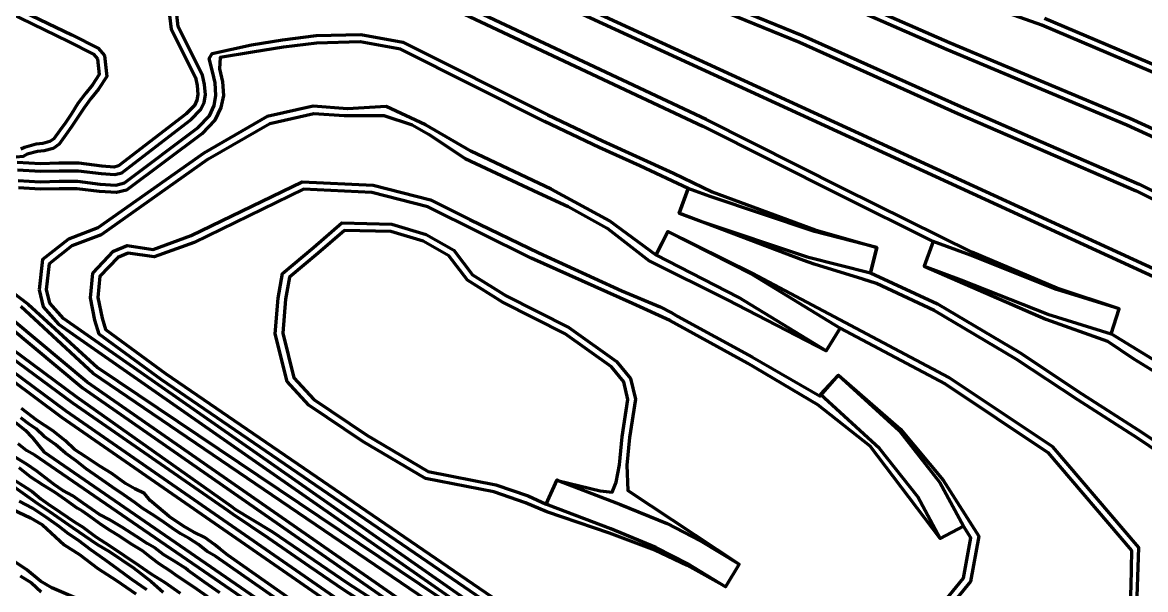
# Model space of a CAD drawing. Extents: x 334605 to 338795, y 3217454 to 3219673.
# Drawn here: x 336232 to 337294, y 3218348 to 3218883 of the extents above; entities that cross this region are included whole.
import ezdxf

# ---------------------------------------------------------------- set-up
doc = ezdxf.new("R2010")
doc.units = 0
doc.header["$MEASUREMENT"] = 0
for name, color, linetype, true_color in [('CREST', 5, 'Continuous', 0x0000ff), ('RAMP', 14, 'Continuous', 0xac0000), ('TOE', 94, 'Continuous', 0x00ac00)]:
    doc.layers.add(name, color=color, linetype=linetype, true_color=true_color)

msp = doc.modelspace()

# ---------------------------------------------------------------- linework, layer by layer
at = {"layer": 'CREST', "color": 5, "lineweight": 100, "true_color": 0x0000ff}
for points in [[(337324.54, 3218639.991, 1573.41), (336643.361, 3218953.171, 1573.41)], [(337333.408, 3218544.771, 1558.41), (337261.177, 3218589.146, 1558.41), (337268.555, 3218613.032, 1558.41), (337209.847, 3218632.44, 1558.41), (337129.306, 3218666.403, 1558.41), (337007.766, 3218726.674, 1558.41), (336878.336, 3218791.906, 1558.41), (336609.548, 3218918.334, 1558.41)], [(336840.113, 3218924.164, 1588.41), (336969.256, 3218871.27, 1588.41), (337119.007, 3218803.951, 1588.41), (337194.569, 3218770.978, 1588.41), (337287.583, 3218730.598, 1588.41), (337379.91, 3218684.435, 1588.41)], [(336981.302, 3218920.401, 1603.41), (337108.185, 3218864.609, 1603.41), (337278.833, 3218793.023, 1603.41), (337454.58, 3218712.716, 1603.41)], [(336207.395, 3218898.557, 1573.073), (336275.859, 3218865.563, 1573.073), (336299.37, 3218853.485, 1573.41), (336303.029, 3218849.24, 1573.41), (336304.779, 3218834.157, 1573.41), (336298.54, 3218824.672, 1573.41), (336291.614, 3218816.2, 1573.41), (336284.646, 3218806.771, 1573.41), (336278.403, 3218797.12, 1573.41), (336272.752, 3218788.776, 1573.41), (336267.429, 3218781.341, 1573.41), (336261.979, 3218773.618, 1573.41), (336258.133, 3218770.872, 1573.41), (336251.485, 3218769.149, 1573.41), (336245.082, 3218768.41, 1573.41), (336234.247, 3218765.455, 1573.41), (336230.799, 3218763.731, 1573.41)], [(336371.216, 3218890.404, 1558.41), (336372.61, 3218877.18, 1558.41), (336395.651, 3218831.395, 1558.41), (336397.438, 3218823.892, 1558.41), (336397.978, 3218815.355, 1558.41), (336397.024, 3218810.009, 1558.41), (336394.731, 3218804.997, 1558.41), (336386.855, 3218796.999, 1558.41), (336323.102, 3218747.97, 1558.41), (336318.805, 3218746.865, 1558.41), (336307.313, 3218747.607, 1558.41), (336285.418, 3218750.383, 1558.41), (336266.655, 3218750.39, 1558.41), (336249.376, 3218749.916, 1558.41), (336227.14, 3218751.292, 1558.41)], [(337198.076, 3218887.456, 1618.41), (337326.687, 3218832.96, 1618.41)], [(336448.601, 3218862.387, 1543.41), (336477.949, 3218867.032, 1543.41), (336509.62, 3218871.044, 1543.41), (336551.847, 3218872.099, 1543.41), (336591.752, 3218864.921, 1543.41), (336728.731, 3218796.285, 1543.41), (336780.252, 3218771.555, 1543.41), (336847.406, 3218741.203, 1543.41), (336884.134, 3218723.492, 1543.41), (336981.316, 3218687.675, 1543.41), (337039.694, 3218670.996, 1543.41), (337033.552, 3218646.762, 1543.41), (337096.948, 3218617.596, 1543.41), (337175.046, 3218571.385, 1543.41), (337233.45, 3218532.704, 1543.41), (337290.421, 3218496.071, 1543.41), (337334.753, 3218466.15, 1543.41)], [(336228.005, 3218734.207, 1543.41), (336249.083, 3218732.901, 1543.41), (336266.885, 3218733.39, 1543.41), (336284.342, 3218733.383, 1543.41), (336305.695, 3218730.676, 1543.41), (336320.414, 3218729.726, 1543.41), (336328.724, 3218731.863, 1543.41), (336398.16, 3218784.25, 1543.41), (336408.943, 3218795.203, 1543.41), (336413.38, 3218804.898, 1543.41), (336415.073, 3218814.385, 1543.41), (336414.312, 3218826.415, 1543.41), (336411.75, 3218837.175, 1543.41), (336408.668, 3218849.296, 1543.41), (336411.462, 3218854.107, 1543.41), (336448.601, 3218862.387, 1543.41)], [(337284.932, 3218322.494, 1528.41), (337287.181, 3218387.354, 1528.41), (337206.019, 3218482.563, 1528.41), (337107.689, 3218548.116, 1528.41), (336921.955, 3218646.446, 1528.41), (336842.077, 3218686.121, 1528.41), (336831.085, 3218663.636, 1528.41), (336787.093, 3218696.025, 1528.41), (336731.747, 3218726.021, 1528.41), (336655.904, 3218761.796, 1528.41), (336613.215, 3218786.674, 1528.41), (336575.865, 3218804.217, 1528.41), (336539.513, 3218801.826, 1528.41), (336506.768, 3218804.46, 1528.41), (336463.331, 3218794.72, 1528.41), (336403.539, 3218760.083, 1528.41), (336303.413, 3218689.406, 1528.41), (336275.732, 3218678.805, 1528.41), (336250.995, 3218659.369, 1528.41), (336247.931, 3218630.75, 1528.41)], [(336672.997, 3218334.037, 1513.41), (336363.395, 3218546.166, 1513.41), (336304.589, 3218589.088, 1513.41), (336300.681, 3218602.24, 1513.41), (336296.34, 3218623.149, 1513.41), (336298.695, 3218646.708, 1513.41), (336318.132, 3218667.322, 1513.41), (336331.089, 3218672.622, 1513.41), (336355.826, 3218669.089, 1513.41), (336391.753, 3218682.046, 1513.41), (336496.379, 3218732.887, 1513.41), (336563.519, 3218729.815, 1513.41), (336617.72, 3218715.798, 1513.41), (336654.865, 3218697.335, 1513.41), (336720.321, 3218665.856, 1513.41), (336798.767, 3218629.881, 1513.41), (336834.993, 3218614.762, 1513.41), (336845.739, 3218609.004, 1513.41), (336851.489, 3218605.543, 1513.41), (336922.165, 3218567.318, 1513.41), (336986.103, 3218530.411, 1513.41), (337003.308, 3218550.329, 1513.41), (337062.075, 3218499.294, 1513.41), (337102.226, 3218451.034, 1513.41), (337135.857, 3218398.09, 1513.41), (337128.026, 3218355.394, 1513.41), (337102.785, 3218324.416, 1513.41)], [(336909.423, 3218371.674, 1498.41), (336896.481, 3218350.284, 1498.41), (336860.215, 3218370.526, 1498.41), (336829.853, 3218384.864, 1498.41), (336786.84, 3218400.888, 1498.41), (336727.802, 3218421.13, 1498.41), (336707.724, 3218429.707, 1498.41), (336677.597, 3218439.919, 1498.41), (336613.02, 3218452.688, 1498.41), (336553.768, 3218487.669, 1498.41), (336502.831, 3218522.026, 1498.41), (336482.337, 3218544.353, 1498.41), (336471.119, 3218589.214, 1498.41), (336473.806, 3218623.077, 1498.41), (336478.046, 3218646.436, 1498.41), (336507.152, 3218670.946, 1498.41), (336534.007, 3218694.027, 1498.41), (336581.307, 3218692.952, 1498.41), (336613.557, 3218683.277, 1498.41), (336639.895, 3218668.227, 1498.41), (336657.633, 3218645.114, 1498.41), (336689.346, 3218625.227, 1498.41), (336748.68, 3218595.373, 1498.41), (336793.616, 3218563.203, 1498.41), (336806.858, 3218547.162, 1498.41), (336811.488, 3218527.459, 1498.41), (336805.871, 3218491.204, 1498.41), (336803.317, 3218465.162, 1498.41), (336804.339, 3218441.163, 1498.41), (336909.423, 3218371.674, 1498.41)], [(336247.931, 3218630.75, 1528.41), (336251.802, 3218614.919, 1528.41), (336266.339, 3218598.436, 1528.41), (336686.02, 3218305.372, 1528.41)], [(337298.251, 3218199.655, 1543.41), (337263.276, 3218185.589, 1543.41), (337259.617, 3218160.859, 1543.41), (337161.916, 3218173.071, 1543.41), (337106.436, 3218175.863, 1543.41), (337003.65, 3218178.757, 1543.41), (336910.368, 3218192.323, 1543.41), (336848.657, 3218202.55, 1543.41), (336703.723, 3218277.309, 1543.41), (336678.629, 3218293.741, 1543.41), (336299.136, 3218551.837, 1543.41), (336230.66, 3218614.955, 1543.41)], [(336219.91, 3218595.885, 1558.41), (336289.061, 3218538.137, 1558.41), (336669.005, 3218273.851, 1558.41), (336940.199, 3218136.477, 1558.41), (336976.871, 3218119.177, 1558.41)], [(336206.808, 3218577.746, 1573.41), (336279.337, 3218524.198, 1573.41), (336426.398, 3218422.285, 1573.41), (336430.817, 3218419.237, 1573.41), (336464.522, 3218396.485, 1573.41), (336503.156, 3218369.91, 1573.41), (336535.99, 3218347.529, 1573.41), (336656.224, 3218270.328, 1573.41), (336680.72, 3218254.438, 1573.41), (336757.58, 3218210.329, 1573.41), (336780.599, 3218197.051, 1573.41), (336811.225, 3218181.738, 1573.41), (336854.808, 3218161.124, 1573.41), (336956.698, 3218109.296, 1573.41), (337023.839, 3218077.492, 1573.41), (337101.582, 3218059.823, 1573.41), (337171.079, 3218055.701, 1573.41), (337265.192, 3218051.942, 1573.41), (337370.23, 3218054.225, 1573.41)], [(337347.868, 3218003.744, 1588.41), (337280.622, 3218005.914, 1588.41), (337203.27, 3218011.488, 1588.41), (337132.772, 3218030.512, 1588.41), (337096.073, 3218039.556, 1588.41), (337012.477, 3218067.999, 1588.41), (336945.896, 3218098.772, 1588.41), (336895.597, 3218118.118, 1588.41), (336859.103, 3218137.498, 1588.41), (336808.361, 3218158.64, 1588.41), (336755.391, 3218190.203, 1588.41), (336651.542, 3218245.557, 1588.41), (336631.793, 3218259.044, 1588.41), (336613.085, 3218272.443, 1588.41), (336522.685, 3218334.955, 1588.41), (336269.453, 3218510.364, 1588.41), (336196.823, 3218563.986, 1588.41)], [(336565.754, 3218273.773, 1603.41), (336414.859, 3218378.739, 1603.41), (336406.887, 3218383.583, 1603.41), (336398.594, 3218390.146, 1603.41), (336389.62, 3218395.768, 1603.41), (336381.111, 3218400.517, 1603.41), (336373.464, 3218405.982, 1603.41), (336363.57, 3218412.822, 1603.41), (336354.585, 3218419, 1603.41), (336346.077, 3218424.325, 1603.41), (336338.475, 3218429.913, 1603.41), (336328.14, 3218437.044, 1603.41), (336317.318, 3218444.499, 1603.41), (336307.947, 3218451.025, 1603.41), (336300.685, 3218455.991, 1603.41), (336292.399, 3218461.707, 1603.41), (336283.02, 3218469.296, 1603.41), (336273.008, 3218476.535, 1603.41), (336263.312, 3218484.684, 1603.41), (336252.642, 3218492.182, 1603.41), (336245.07, 3218499.448, 1603.41), (336238.402, 3218503.964, 1603.41), (336230.813, 3218510.032, 1603.41)], [(337363.934, 3217907.097, 1618.41), (337232.397, 3217939.943, 1618.41), (337152.13, 3217960.173, 1618.41), (337103.186, 3217983.666, 1618.41), (337100.331, 3217984.862, 1618.41), (336988.914, 3218036.68, 1618.41), (336910.598, 3218075.284, 1618.41), (336778.903, 3218138.515, 1618.41), (336742.142, 3218155.87, 1618.41), (336630.307, 3218209.154, 1618.41), (336243.889, 3218474.545, 1618.41), (336236.119, 3218479.165, 1618.41), (336228.197, 3218485.452, 1618.41)], [(336407.231, 3218340.87, 1633.039), (336397.089, 3218347.95, 1633.1), (336387.218, 3218354.608, 1633.308), (336378.025, 3218360.634, 1633.761), (336371.986, 3218364.887, 1633.874), (336361.396, 3218372.115, 1634.184), (336353.594, 3218377.95, 1634.039), (336345.596, 3218384.144, 1633.85), (336334.716, 3218390.809, 1633.482), (336323.92, 3218398.098, 1633.309), (336315.138, 3218403.529, 1633.637), (336306.814, 3218408.785, 1633.846), (336296.619, 3218416.439, 1633.503), (336289.077, 3218421.767, 1633.448), (336284.034, 3218424.675, 1633.11), (336272.55, 3218432.739, 1632.836), (336262.967, 3218439.355, 1632.8), (336251.662, 3218446.422, 1633.272), (336239.983, 3218453.827, 1633.165), (336229.167, 3218462.751, 1633.149)], [(336215.563, 3218450.956, 1649.133), (336232.369, 3218439.016, 1648.817), (336246.5, 3218429.036, 1648.915), (336257.78, 3218421.357, 1649.144), (336279.403, 3218406.204, 1649.178), (336302.58, 3218390.399, 1648.187), (336314.84, 3218383.426, 1648.323), (336337.042, 3218368.168, 1647.864), (336353.755, 3218355.146, 1648.128), (336365.048, 3218345.148, 1648.042)], [(336217.164, 3218426.225, 1664.458), (336239.915, 3218415.495, 1664.23), (336251.079, 3218408.785, 1663.666), (336271.753, 3218390.052, 1664.022), (336286.155, 3218380.843, 1663.253), (336303.31, 3218367.573, 1662.99), (336321.072, 3218356.319, 1663.85), (336339.33, 3218343.674, 1663.422)], [(336230.15, 3218360.562, 1678.438), (336240.706, 3218353.96, 1678.107), (336249.838, 3218345.623, 1679.002)]]:
    msp.add_polyline3d(points, dxfattribs=at)
at = {"layer": 'RAMP', "color": 14, "lineweight": 100, "true_color": 0xac0000}
for points in [[(337039.694, 3218670.996, 1543.41), (336980.748, 3218685.935, 1538.529), (336882.198, 3218718.928, 1530.188), (336861.441, 3218726.664, 1528.41), (336852.711, 3218703.237, 1528.41), (336873.863, 3218695.355, 1530.196), (336973.699, 3218661.931, 1538.525), (337033.552, 3218646.762, 1543.41), (337039.694, 3218670.996, 1543.41)], [(336842.077, 3218686.121, 1528.41), (336921.495, 3218645.55, 1521.253), (337004.892, 3218594.618, 1513.41), (336991.862, 3218573.282, 1513.41), (336909.276, 3218623.719, 1521.256), (336830.704, 3218663.858, 1528.41), (336842.077, 3218686.121, 1528.41)], [(337268.555, 3218613.032, 1558.41), (337209.419, 3218631.298, 1553.443), (337128.08, 3218663.728, 1546.416), (337092.918, 3218676.634, 1543.41), (337084.304, 3218653.165, 1543.41), (337119.142, 3218640.378, 1546.367), (337201.087, 3218607.706, 1553.398), (337261.177, 3218589.146, 1558.41), (337268.555, 3218613.032, 1558.41)], [(337003.308, 3218550.329, 1513.41), (337060.633, 3218497.881, 1507.174), (337099.282, 3218448.888, 1502.165), (337121.463, 3218407.694, 1498.41), (337099.451, 3218395.842, 1498.41), (337078.304, 3218435.116, 1502.159), (337042.261, 3218480.805, 1507.05), (336986.432, 3218531.884, 1513.41), (337003.308, 3218550.329, 1513.41)], [(336896.481, 3218350.284, 1498.41), (336860.883, 3218371.824, 1498.41), (336830.878, 3218387.297, 1498.41), (336788.271, 3218404.89, 1498.41), (336729.476, 3218427.366, 1498.41), (336727.216, 3218428.379, 1498.41), (336737.444, 3218451.191, 1498.41), (336739.061, 3218450.466, 1498.41), (336797.507, 3218428.124, 1498.41), (336841.397, 3218410.001, 1498.41), (336873.097, 3218393.653, 1498.41), (336909.423, 3218371.674, 1498.41), (336896.481, 3218350.284, 1498.41)]]:
    msp.add_polyline3d(points, dxfattribs=at)
at = {"layer": 'TOE', "color": 94, "lineweight": 100, "true_color": 0x00ac00}
msp.add_line((336737.444, 3218451.191, 1483.41), (336739.086, 3218450.526, 1483.41), dxfattribs=at)
at = {"layer": 'TOE', "color": 94, "lineweight": 100, "true_color": 0x00ac00, "extrusion": (0, 0, -1), "elevation": -1483.41}
msp.add_lwpolyline([(-336739.086, 3218450.526), (-336778.277, 3218440.809), (-336789.408, 3218439.696), (-336793.118, 3218448.972), (-336796.303, 3218465.356), (-336798.923, 3218492.082), (-336804.361, 3218527.184), (-336800.418, 3218543.968), (-336788.798, 3218558.043), (-336745.048, 3218589.364), (-336685.905, 3218619.122), (-336652.847, 3218639.853), (-336635.199, 3218662.848), (-336610.779, 3218676.802), (-336580.202, 3218685.976), (-336536.533, 3218686.968), (-336511.688, 3218665.614), (-336484.484, 3218642.705), (-336480.756, 3218622.172), (-336478.187, 3218589.801), (-336488.696, 3218547.776), (-336507.43, 3218527.367), (-336557.508, 3218493.59), (-336615.55, 3218459.323), (-336679.408, 3218446.697), (-336710.227, 3218436.25), (-336727.216, 3218428.379), (-336737.444, 3218451.191)], dxfattribs=at)
at = {"layer": 'TOE', "color": 94, "lineweight": 100, "true_color": 0x00ac00}
for points in [[(337328.557, 3218630.414, 1558.41), (336640.864, 3218946.614, 1558.41)], [(336837.458, 3218917.687, 1573.41), (336966.494, 3218864.837, 1573.41), (337116.172, 3218797.551, 1573.41), (337191.775, 3218764.56, 1573.41), (337284.622, 3218724.252, 1573.41), (337376.54, 3218678.294, 1573.41)], [(337323.843, 3218826.563, 1603.41), (337195.533, 3218880.931, 1603.41), (337083.912, 3218920.744, 1603.41)], [(336607.8, 3218911.42, 1543.41), (336875.271, 3218785.613, 1543.41), (337004.471, 3218720.496, 1543.41), (337092.918, 3218676.634, 1543.41), (337084.304, 3218653.165, 1543.41), (337199.329, 3218603.281, 1543.41), (337257.608, 3218582.274, 1543.41), (337282.003, 3218566.01, 1543.41), (337326.865, 3218538.219, 1543.41)], [(336978.502, 3218913.985, 1588.41), (337105.422, 3218858.177, 1588.41), (337276.024, 3218786.611, 1588.41), (337451.311, 3218706.514, 1588.41)], [(336210.267, 3218904.943, 1558.073), (336278.978, 3218871.83, 1558.073), (336303.782, 3218859.088, 1558.41), (336309.735, 3218852.182, 1558.41), (336312.026, 3218832.436, 1558.41), (336304.189, 3218820.522, 1558.41), (336297.142, 3218811.902, 1558.41), (336290.405, 3218802.786, 1558.41), (336284.24, 3218793.256, 1558.41), (336278.497, 3218784.775, 1558.41), (336273.135, 3218777.285, 1558.41), (336267.013, 3218768.611, 1558.41), (336261.146, 3218764.422, 1558.41), (336252.77, 3218762.251, 1558.41), (336246.412, 3218761.517, 1558.41), (336236.757, 3218758.884, 1558.41), (336232.748, 3218756.879, 1558.41), (336226.194, 3218756.283, 1558.41)], [(336227.496, 3218744.257, 1543.41), (336249.255, 3218742.91, 1543.41), (336266.75, 3218743.39, 1543.41), (336284.975, 3218743.383, 1543.41), (336306.647, 3218740.635, 1543.41), (336319.468, 3218739.808, 1543.41), (336326.233, 3218741.548, 1543.41), (336391.504, 3218791.744, 1543.41), (336400.583, 3218800.964, 1543.41), (336403.759, 3218807.905, 1543.41), (336405.017, 3218814.956, 1543.41), (336404.386, 3218824.931, 1543.41), (336402.271, 3218833.812, 1543.41), (336379.437, 3218879.185, 1543.41), (336378.238, 3218890.562, 1543.41)], [(336861.441, 3218726.664, 1528.41), (336815.579, 3218747.906, 1528.41), (336777.296, 3218765.209, 1528.41), (336725.648, 3218790, 1528.41), (336589.519, 3218858.21, 1528.41), (336551.309, 3218865.083, 1528.41), (336510.149, 3218864.055, 1528.41), (336478.936, 3218860.101, 1528.41), (336449.695, 3218855.473, 1528.41), (336419.111, 3218850.373, 1528.41), (336418.385, 3218839.529, 1528.41), (336421.26, 3218827.454, 1528.41), (336422.082, 3218814.462, 1528.41), (336419.625, 3218803.09, 1528.41), (336414.037, 3218791.094, 1528.41), (336401.801, 3218778.117, 1528.41), (336330.467, 3218725.083, 1528.41), (336321.077, 3218722.669, 1528.41), (336305.029, 3218723.704, 1528.41), (336283.899, 3218726.383, 1528.41), (336266.98, 3218726.39, 1528.41), (336248.962, 3218725.895, 1528.41), (336228.361, 3218727.171, 1528.41)], [(336689.696, 3218311.343, 1513.41), (336271.034, 3218603.695, 1513.41), (336258.192, 3218618.256, 1513.41), (336255.022, 3218631.223, 1513.41), (336257.641, 3218655.689, 1513.41), (336279.224, 3218672.647, 1513.41), (336306.734, 3218683.182, 1513.41), (336407.319, 3218754.183, 1513.41), (336465.911, 3218788.125, 1513.41), (336507.645, 3218797.483, 1513.41), (336536.119, 3218795.704, 1513.41), (336573.599, 3218795.624, 1513.41), (336600.634, 3218786.805, 1513.41), (336615.9, 3218777.79, 1513.41), (336650.478, 3218755.001, 1513.41), (336719.798, 3218722.489, 1513.41)], [(337330.283, 3218460.722, 1528.41), (337286.57, 3218490.225, 1528.41), (337229.624, 3218526.842, 1528.41), (337171.329, 3218565.451, 1528.41), (337093.783, 3218611.335, 1528.41), (337039.279, 3218636.92, 1528.41), (337026.404, 3218640.986, 1528.41), (336980.323, 3218655.216, 1528.41), (336970.498, 3218658.605, 1528.41), (336852.711, 3218703.237, 1528.41), (336861.441, 3218726.664, 1528.41)], [(336843.937, 3218601.918, 1498.41), (336808.76, 3218617.889, 1498.41), (336712.826, 3218660.86, 1498.41), (336615.18, 3218709.225, 1498.41), (336562.471, 3218722.856, 1498.41), (336497.837, 3218725.813, 1498.41), (336394.478, 3218675.587, 1498.41), (336356.561, 3218661.913, 1498.41), (336331.98, 3218665.424, 1498.41), (336322.185, 3218661.417, 1498.41), (336305.423, 3218643.64, 1498.41), (336303.412, 3218623.521, 1498.41), (336307.475, 3218603.951, 1498.41), (336310.626, 3218593.348, 1498.41), (336367.438, 3218551.882, 1498.41), (336675.691, 3218340.676, 1498.41)], [(336719.798, 3218722.489, 1513.41), (336748.016, 3218709.606, 1513.41), (336784.762, 3218689.032, 1513.41), (336824.39, 3218658.145, 1513.41), (336898.403, 3218621.43, 1513.41), (336991.862, 3218573.282, 1513.41), (337004.892, 3218594.618, 1513.41), (337104.101, 3218542.095, 1513.41), (337201.325, 3218477.28, 1513.41), (337280.283, 3218384.655, 1513.41), (337279.62, 3218350.691, 1513.41), (337278.46, 3218323.627, 1513.41)], [(337299.923, 3218120.567, 1543.41), (337263.394, 3218118.723, 1543.41), (337230.371, 3218115.915, 1543.41), (337110.065, 3218115.915, 1543.41), (337010.773, 3218115.915, 1543.41), (336979.421, 3218125.714, 1543.41), (336943.275, 3218142.766, 1543.41), (336672.603, 3218279.876, 1543.41), (336293.311, 3218543.707, 1543.41), (336224.452, 3218601.212, 1543.41), (336176.716, 3218642.762, 1543.41), (336154.424, 3218658.315, 1543.41), (336124.873, 3218673.609, 1543.41)], [(336194.915, 3218649.336, 1528.41), (336237.656, 3218617.155, 1528.41), (336303.21, 3218557.523, 1528.41), (336683.664, 3218301.575, 1528.41), (336706.932, 3218283.53, 1528.41), (336850.888, 3218209.276, 1528.41), (336911.571, 3218199.219, 1528.41), (337000.149, 3218182.998, 1528.41), (337074.242, 3218183.772, 1528.41), (337077.642, 3218208.54, 1528.41), (337144.493, 3218204.636, 1528.41), (337182.317, 3218201.152, 1528.41), (337233.298, 3218198.432, 1528.41), (337265.029, 3218198.868, 1528.41), (337296.672, 3218206.512, 1528.41)], [(337097.927, 3218329.536, 1498.41), (337121.465, 3218358.423, 1498.41), (337128.477, 3218396.653, 1498.41), (337121.463, 3218407.694, 1498.41), (337099.451, 3218395.842, 1498.41), (337033.355, 3218483.009, 1498.41), (336983.981, 3218522.047, 1498.41), (336917.514, 3218561.551, 1498.41), (336843.937, 3218601.918, 1498.41)], [(336210.919, 3218583.412, 1558.41), (336283.41, 3218529.892, 1558.41), (336429.407, 3218426.309, 1558.41), (336433.601, 3218423.352, 1558.41), (336448.787, 3218414.279, 1558.41), (336468.464, 3218402.27, 1558.41), (336507.111, 3218375.686, 1558.41), (336539.853, 3218353.367, 1558.41), (336660.02, 3218276.21, 1558.41), (336684.401, 3218260.394, 1558.41), (336764.611, 3218213.215, 1558.41), (336814.218, 3218188.066, 1558.41), (336857.892, 3218167.409, 1558.41), (336959.784, 3218115.58, 1558.41), (337026.14, 3218084.147, 1558.41), (337102.572, 3218066.777, 1558.41), (337171.426, 3218062.693, 1558.41), (337265.256, 3218058.945, 1558.41), (337369.785, 3218061.217, 1558.41)], [(337347.985, 3218010.744, 1573.41), (337280.987, 3218012.906, 1573.41), (337204.444, 3218018.422, 1573.41), (337134.522, 3218037.29, 1573.41), (337098.042, 3218046.28, 1573.41), (337015.08, 3218074.507, 1573.41), (336948.833, 3218105.126, 1573.41), (336901.016, 3218124.566, 1573.41), (336860.999, 3218144.291, 1573.41), (336811.515, 3218164.91, 1573.41), (336758.831, 3218196.302, 1573.41), (336655.173, 3218251.554, 1573.41), (336635.805, 3218264.78, 1573.41), (336617.114, 3218278.167, 1573.41), (336526.669, 3218340.711, 1573.41), (336273.526, 3218516.058, 1573.41), (336200.934, 3218569.652, 1573.41)], [(336569.323, 3218279.658, 1588.41), (336426.175, 3218380.007, 1588.41), (336418.645, 3218386.277, 1588.41), (336413.822, 3218390.316, 1588.41), (336404.406, 3218396.696, 1588.41), (336394.247, 3218401.756, 1588.41), (336384.365, 3218407.433, 1588.41), (336370.894, 3218416.575, 1588.41), (336360.719, 3218425.064, 1588.41), (336352.962, 3218431.841, 1588.41), (336347.679, 3218438.463, 1588.41), (336338.378, 3218442.721, 1588.41), (336329.496, 3218447.962, 1588.41), (336316.698, 3218457.227, 1588.41), (336305.263, 3218464.199, 1588.41), (336292.05, 3218473.091, 1588.41), (336281.346, 3218479.968, 1588.41), (336272.871, 3218488.291, 1588.41), (336260.701, 3218497.846, 1588.41), (336246.234, 3218507.416, 1588.41), (336231.159, 3218518.581, 1588.41)], [(336225.72, 3218505.388, 1603.41), (336234.608, 3218498.271, 1603.41), (336241.81, 3218491.062, 1603.41), (336252.518, 3218477.715, 1603.41), (336633.816, 3218215.236, 1603.41), (336745.142, 3218162.195, 1603.41), (336781.912, 3218144.835, 1603.41), (336913.66, 3218081.579, 1603.41), (336991.936, 3218042.995, 1603.41), (337112.655, 3217986.947, 1603.41), (337153.841, 3217966.961, 1603.41), (337234.1, 3217946.733, 1603.41), (337365.15, 3217914.008, 1603.41)], [(336418.664, 3218344.466, 1618.41), (336404.101, 3218354.56, 1618.41), (336388.643, 3218365.736, 1618.41), (336386.315, 3218367.719, 1618.41), (336375.105, 3218374.815, 1618.41), (336365.641, 3218380.579, 1618.41), (336357.175, 3218387.133, 1618.41), (336349.95, 3218391.325, 1618.41), (336339.909, 3218397.687, 1618.41), (336326.685, 3218406.249, 1618.41), (336313.997, 3218413.77, 1618.41), (336305.011, 3218418.655, 1618.41), (336297.812, 3218423.669, 1618.41), (336289.506, 3218429.185, 1618.41), (336279.661, 3218436.225, 1618.41), (336270.322, 3218441.176, 1618.41), (336262, 3218446.774, 1618.41), (336253.88, 3218453.198, 1618.41), (336245.65, 3218459.48, 1618.41), (336236.608, 3218465.843, 1618.41), (336219.673, 3218476.178, 1618.41)], [(336222.993, 3218451.949, 1633.876), (336235.862, 3218443.733, 1633.55), (336241.453, 3218440.304, 1633.2), (336249.682, 3218433.401, 1633.549), (336256.265, 3218428.635, 1633.554), (336267.831, 3218420.739, 1633.869), (336281.613, 3218411.293, 1633.902), (336288.847, 3218407.031, 1633.966), (336301.524, 3218397.59, 1634.609), (336314.91, 3218388.883, 1634.253), (336328.37, 3218379.821, 1634.381), (336341.831, 3218370.76, 1634.508), (336354.19, 3218362.225, 1634.406), (336366.356, 3218354.546, 1633.948), (336381.161, 3218344.195, 1633.239)], [(336349.605, 3218347.384, 1648.41), (336335.606, 3218357.059, 1648.41), (336322.323, 3218366.786, 1648.41), (336310.753, 3218375.328, 1648.41), (336296.834, 3218385.073, 1648.41), (336284.819, 3218394.17, 1648.41), (336275.613, 3218400.261, 1648.41), (336267.024, 3218407.236, 1648.41), (336254.881, 3218415.708, 1648.41), (336241.771, 3218424.424, 1648.41), (336229.054, 3218431.108, 1648.41)], [(336282.002, 3218339.975, 1664.48), (336259.805, 3218349.417, 1665.229), (336249.385, 3218355.522, 1665.541), (336236.403, 3218366.294, 1664.729), (336219.834, 3218377.319, 1665.023)]]:
    msp.add_polyline3d(points, dxfattribs=at)

doc.saveas('drawing.dxf')
